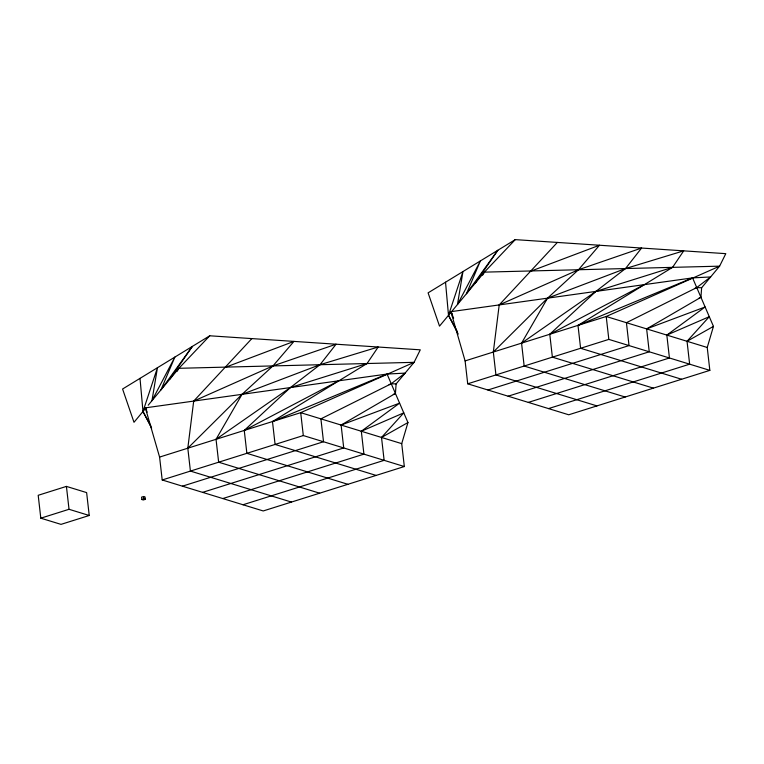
<?xml version="1.0" encoding="UTF-8"?>
<svg xmlns="http://www.w3.org/2000/svg" width="764" height="764" viewBox="0 0 764 764"><rect width="100%" height="100%" fill="white"/><g stroke="black" fill="none" stroke-linecap="round" stroke-linejoin="round"><path stroke-width="1.15" d="M202.603 492.36L343.724 447.943L341.107 425.051L395.418 393.45L396.124 383.92L414.088 362.327L420.286 349.826L209.747 335.788L122.584 389.01L133.996 422.291L145.972 407.89M508.117 396.201L649.238 351.784L646.63 328.892L700.932 297.282L701.639 287.761L719.602 266.159L725.8 253.658L515.261 239.629L428.098 292.851L439.51 326.123L484.414 272.137L515.261 239.629M291.437 502.072L190.417 471.082L187.81 448.201L193.693 401.09L251.853 338.595M596.951 405.904L495.931 374.923L493.324 352.032L499.207 304.922L557.367 242.427M401.721 443.645L407.947 422.549L387.061 374.045L145.351 407.852L159.59 457.082L162.197 479.973L263.217 510.954L404.328 466.537L401.721 443.645L300.701 412.665L159.59 457.082M707.235 347.477L713.461 326.381L692.576 277.886L450.865 311.683L465.104 360.914L467.711 383.805L568.731 414.785L709.842 370.368L707.235 347.477L606.215 316.497L465.104 360.914M319.658 493.191L218.647 462.201L216.04 439.31L242.035 394.329L272.977 365.908L293.959 341.403L225.934 367.112M625.172 397.022L524.161 366.042L521.554 343.151L547.549 298.17L578.491 269.749L599.482 245.234L531.448 270.943M177.095 371.314L178.9 368.305L209.747 335.788M482.619 275.155L484.414 272.137L719.602 266.159L606.215 316.497L608.832 339.388L709.842 370.368M376.108 475.418L275.088 444.438L272.481 421.547L367.045 363.521L378.18 347.018L320.011 364.714L242.035 394.329L187.81 448.201M681.622 379.259L580.602 348.269L577.995 325.378L672.559 267.362L683.694 250.85L625.525 268.556L547.549 298.17L493.324 352.032M169.914 379.097L192.318 346.436L160.937 389.898L174.88 357.074L151.96 400.699L157.451 367.723L142.983 411.49L151.635 428.184M475.437 282.938L497.832 250.267L466.451 293.729L480.394 260.916L457.474 304.53L462.965 271.554L448.497 315.331L458.228 334.107M148.216 405.197L178.9 368.305L414.088 362.327L300.701 412.665L303.308 435.556L404.328 466.537M243.009 504.756L384.13 460.339L381.522 437.447L403.774 412.846L361.315 431.249L363.922 454.141L222.811 498.558M548.523 408.597L689.644 364.18L687.037 341.288L709.288 316.688L666.829 335.09L669.436 357.982L528.325 402.399M347.887 484.3L246.867 453.319L244.26 430.428L290.377 387.568L320.011 364.714L336.074 344.211L272.977 365.908L193.693 401.09M653.401 388.141L552.382 357.151L549.774 334.269L595.891 291.409L625.525 268.556L641.588 248.042L578.491 269.749L499.207 304.922M361.315 431.249L399.591 403.144L341.107 425.051M666.829 335.09L705.105 306.985L646.63 328.892M216.04 439.31L290.377 387.568L367.045 363.521M521.554 343.151L595.891 291.409L672.559 267.362M381.522 437.447L407.947 422.549M687.037 341.288L713.461 326.381M244.26 430.428L338.719 380.806M549.774 334.269L644.233 284.647M393.298 394.482L395.418 393.45M698.812 298.323L700.932 297.282M389.067 384.712L391.235 383.748L405.101 373.128L387.061 374.045L272.481 421.547M694.581 288.553L696.749 287.579L710.615 276.96L692.576 277.886L577.995 325.378M66.42 486.401L38.2 495.292L40.807 518.183L61.015 524.371L89.235 515.49L86.628 492.599L66.42 486.401L69.027 509.292L89.235 515.49M40.807 518.183L69.027 509.292M162.197 479.973L303.308 435.556M467.711 383.805L608.832 339.388M143.613 496.514L141.588 497.144L141.865 499.522L143.307 499.971L145.332 499.331L145.065 496.953L143.613 496.514L143.88 498.892L145.332 499.331M182.405 486.171L323.516 441.745L320.909 418.863L391.235 383.748L396.124 383.92M487.919 390.003L629.03 345.586L626.423 322.694L696.749 287.579L701.639 287.761M141.865 499.522L143.88 498.892M452.116 313.698L450.865 311.683L453.654 318.158M146.602 409.867L145.351 407.852L147.204 412.159M457.474 331.872L448.497 315.331L445.527 282.202M150.833 425.968L142.983 411.49L140.013 378.371"/></g></svg>
